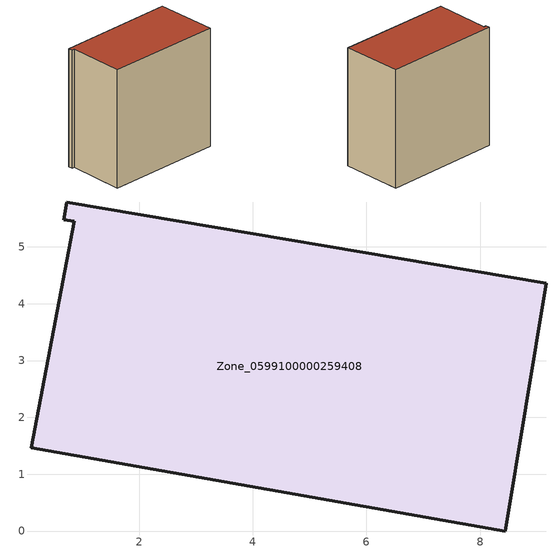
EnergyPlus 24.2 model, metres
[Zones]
Zone_0599100000259408
 floor ground (C_G): 0.73,5.79 9.17,4.36 8.44,0 0.1,1.47 0.86,5.45 0.68,5.47 z0
 wall outside (C_F): 9.17,4.36 0.73,5.79 0.68,5.47 0.86,5.45 0.1,1.47 8.44,0 9.17,4.36 z0:8.62
 roof outside (C_R): 0.86,5.45 0.1,1.47 8.44,0 9.17,4.36 0.73,5.79 0.68,5.47 z8.62
[BUILDING]
Pand.0599100000259408: North Axis=0; Terrain=City; Loads Convergence Tolerance Value=0.04; Temperature Convergence Tolerance Value=0.4; Solar Distribution=FullExterior; Maximum Number of Warmup Days=25; Minimum Number of Warmup Days=1
[Site:Location]
Rotterdam.The.Hague.AP_ZH_NLD Design_Conditions: Latitude=51.96; Longitude=4.45; Time Zone=1; Elevation=-4.5
[SITE:GROUNDTEMPERATURE:BUILDINGSURFACE]
18, 18, 18, 18, 18, 18, 18, 18, 18, 18, 18, 18
[MATERIAL] Thermal Absorptance=0.9; Solar Absorptance=0.7; Visible Absorptance=0.7
Name | Roughness | Thickness | Conductivity | Density | Specific Heat
G.TI.1946-1964 | MediumSmooth | 0.15 | 1 | 540 | 1210
F.TI.1946-1964 | Rough | 0.3 | 0.857143 | 1920 | 840
R.TI.1946-1964 | MediumRough | 0.2 | 0.277778 | 1500 | 1000
[CONSTRUCTION]
C_G: G.TI.1946-1964
C_F: F.TI.1946-1964
C_R: R.TI.1946-1964
[ZONE]
Zone_0599100000259408: Type=1; Multiplier=1; Ceiling Height=Autocalculate; Volume=Autocalculate; Floor Area=autocalculate; Part of Total Floor Area=Yes
[ZONEINFILTRATION:DESIGNFLOWRATE]
Infil_Zone_0599100000259408: Zone or ZoneList or Space or SpaceList=Zone_0599100000259408; Schedule=AlwaysOn; Design Flow Rate Calculation Method=Flow/Area; Flow Rate per Floor Area=0.003; Constant Term Coefficient=1; Temperature Term Coefficient=0; Velocity Term Coefficient=0; Velocity Squared Term Coefficient=0
[HVACTEMPLATE:ZONE:IDEALLOADSAIRSYSTEM]
Zone_0599100000259408: Maximum Heating Supply Air Temperature=50; Minimum Cooling Supply Air Temperature=13; Maximum Heating Supply Air Humidity Ratio=0.0156; Minimum Cooling Supply Air Humidity Ratio=0.0077; Heating Limit=NoLimit; Cooling Limit=NoLimit; Dehumidification Control Type=ConstantSensibleHeatRatio; Cooling Sensible Heat Ratio=0.7; Dehumidification Setpoint=60; Humidification Control Type=None; Humidification Setpoint=30; Outdoor Air Method=None; Outdoor Air Flow Rate per Person=0.00944; Outdoor Air Flow Rate per Zone Floor Area=0; Outdoor Air Flow Rate per Zone=0; Demand Controlled Ventilation Type=None; Outdoor Air Economizer Type=NoEconomizer; Heat Recovery Type=None; Sensible Heat Recovery Effectiveness=0.7; Latent Heat Recovery Effectiveness=0.65
[ZONECONTROL:THERMOSTAT]
ThermostatControl_Zone_0599100000259408: Zone or ZoneList=Zone_0599100000259408; Control Type Schedule=DualSetpointControlType; Control 1=Thermostat_Zone_0599100000259408; Temperature Difference Between Cutout And Setpoint=0
[THERMOSTATSETPOINT:DUALSETPOINT]
Thermostat_Zone_0599100000259408: Heating Setpoint Temperature Schedule=HeatingSetpoint_Zone_0599100000259408; Cooling Setpoint Temperature Schedule=CoolingSetpoint_Zone_0599100000259408
[SCHEDULE:COMPACT]
HeatingSetpoint_Zone_0599100000259408: Through: 12/31, For: AllDays, Until: 24:00, 21
CoolingSetpoint_Zone_0599100000259408: Through: 12/31, For: AllDays, Until: 24:00, 24
DualSetpointControlType: Through: 12/31, For: AllDays, Until: 24:00, 4
AlwaysOn: Through: 12/31, For: AllDays, Until: 24:00, 1
